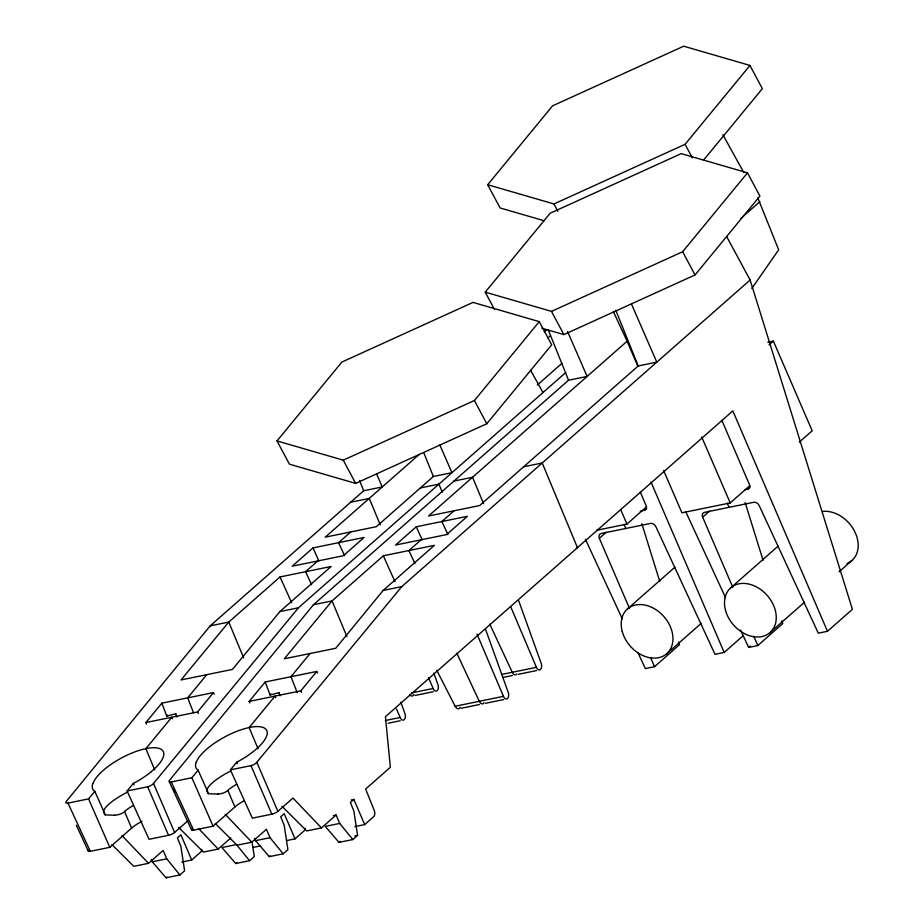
<?xml version="1.0" encoding="UTF-8"?>
<svg xmlns="http://www.w3.org/2000/svg" width="924" height="924" viewBox="0 0 924 924"><rect width="100%" height="100%" fill="white"/><g stroke="black" fill="none" stroke-linecap="round" stroke-linejoin="round"><path stroke-width="1.39" d="M751.789 288.496L778.678 249.803L757.807 197.852M214.125 694.19L213.467 692.584L161.873 703.141L166.759 716.088L176.218 713.674M270.951 693.924L270.074 694.987L279.51 692.526M376.715 474.208L382.27 486.948L363.686 490.76L210.187 625.86L66.378 801.281A4.782 1.675 -28.1 0 0 67.972 803.106L90.309 851.316L109.783 847.331L131.601 828.135A25.167 6.56 -23.4 0 1 142.019 821.263M187.791 820.859L174.601 832.466A4.759 1.236 -23.4 0 1 168.526 835.308L149.053 839.292L127.096 791.002L133.299 783.436A40.079 14.033 -28.1 0 0 151.409 771.575M146.535 724.104L145.865 722.556L197.574 711.965L213.467 692.584M279.857 611.596L232.467 669.403L181.023 679.937L228.771 622.06L280.03 576.934L331.127 566.481L279.857 611.596L298.44 607.796L565.65 372.603M567.59 331.589L587.133 376.414L568.549 380.214L313.49 604.712L169.669 780.133A4.782 1.675 -28.1 0 0 171.263 781.958L193.601 830.168L213.074 826.183L234.892 806.987A25.167 6.56 -23.4 0 1 243.751 800.969M354.897 826.599L364.68 824.601L353.869 799.41L350.369 802.482L353.857 810.983L357.576 835.4L352.864 839.546L339.72 823.423L336.117 815.026L321.483 827.916L292.966 798.059L277.893 811.33A4.759 1.236 -23.4 0 1 271.829 814.159L252.344 818.144L230.388 769.854L236.59 762.288A40.079 14.033 -28.1 0 0 254.701 750.427A40.055 14.033 -28.1 0 0 249.214 727.477L275.017 696.107L275.71 697.655M249.838 702.956L249.157 701.408L300.866 690.817L316.759 671.436L317.417 673.042M383.148 590.448L335.758 648.255L284.315 658.789L332.062 600.912L383.333 555.786L434.419 545.333L383.148 590.448L401.732 586.648L750.115 280.018L726.564 236.382M277.015 440.933L341.892 362.046L473.019 302.402L539.281 321.633L551.674 344.86L486.798 423.746L355.671 483.391L289.408 464.16L277.015 440.933L343.278 460.164L474.416 400.519L539.281 321.633M544.259 220.778L500.08 207.958L487.687 184.731L552.564 105.844L683.691 46.2L749.953 65.431L762.346 88.658L703.869 159.76M494.375 309.251L485.239 292.146L550.115 213.259L681.242 153.615L747.504 172.846L759.898 196.073L695.021 274.959L563.894 334.603L541.799 328.193M67.972 803.106L88.565 798.89L94.802 791.325A40.079 14.033 -28.1 0 1 92.816 783.575M206.745 674.67L187.664 697.863L193.486 712.658M487.687 184.731L553.95 203.961L685.088 144.317L749.953 65.431M171.263 781.958L191.869 777.742L198.094 770.177A40.079 14.033 -28.1 0 1 196.107 762.427M310.037 653.522L290.968 676.715L297.228 692.642M485.239 292.146L551.501 311.376L682.64 251.732L747.504 172.846M145.865 722.556L161.873 703.141M166.782 716.135L167.648 715.072M127.096 791.002L147.69 786.786A4.782 1.675 -28.1 0 0 153.534 783.436L298.44 607.796M249.157 701.408L265.176 681.993L316.759 671.436M230.388 769.854L250.982 765.638A4.782 1.675 -28.1 0 0 256.826 762.288L401.732 586.648M544.317 331.774L546.477 329.88M547.874 337.965L550.496 335.666M313.005 547.92L292.25 566.181L343.335 555.728L364.091 537.456L313.005 547.92L318.826 560.868M419.253 454.4L325.225 537.167L376.311 526.703L433.356 476.495L451.94 472.684L439.72 444.663M317.798 560.949L305.578 571.702L311.642 584.707M350.762 531.935L338.554 542.688L344.617 555.682M537.306 385.008L562.011 363.259M740.563 218.653L759.898 201.64M416.297 526.772L395.541 545.033L446.639 534.58L467.394 516.308L416.297 526.772L422.129 539.72M613.305 311.434L627.107 341.222L428.517 516.019L479.602 505.555L638.218 365.95L656.802 362.15L631.508 304.135M421.09 539.801L408.87 550.554L414.945 563.559M454.065 510.787L441.845 521.54L447.921 534.534M111.954 844.64L133.761 866.342L148.521 863.328L163.155 850.438L166.759 858.835L179.903 874.959L184.615 870.812L180.885 846.396L177.408 837.895L180.896 834.822L191.718 860.013L181.936 862.011M769.057 344.895L773.376 341.106L812.184 430.792L799.248 442.18M151.166 859.424L152.264 861.803L166.031 877.8L166.909 877.026M191.718 860.013L200.681 852.113A4.759 2.853 79.6 0 0 201.836 849.41M178.644 827.407L203.43 852.078L218.18 849.064L230.734 838.022M215.246 823.492L237.064 845.194L251.813 842.18L266.447 829.29L270.051 837.687L283.194 853.811L287.907 849.664L284.188 825.248L280.7 816.747L284.199 813.674L295.01 838.865L286.625 840.574M629.498 608.466L599.364 538.299L606.283 532.212M252.009 841.625L254.285 856.548L249.572 860.694L236.428 844.571L221.933 847.539L235.701 863.536L236.879 862.496M596.581 530.284L626.946 524.07L646.35 506.987M640.193 511.191L644.236 510.36L646.638 508.246M254.458 838.276L255.567 840.655L269.323 856.652L270.212 855.878M295.01 838.865L303.984 830.965A4.759 2.853 79.6 0 0 305.128 828.262M732.79 587.317L702.656 517.151L709.586 511.064M339.72 823.423L325.236 826.391L338.993 842.388L340.171 841.348M364.68 824.601L373.642 816.701A4.759 2.853 79.6 0 0 374.243 810.394L365.638 789.05L390.367 767.278L385.412 716.701L732.836 410.914L827.465 631.288L818.294 633.171L759.193 505.578A4.689 3.511 47.3 0 0 753.73 502.286L704.515 512.358A4.689 3.511 47.3 0 0 702.656 517.151M663.663 470.605L681.924 512.808L730.226 502.922L749.641 485.839M749.942 487.098L747.528 489.212L744.836 489.766M627.442 608.985L674.89 567.221M730.734 587.837L778.181 546.084M666.712 653.742L701.224 623.365M637.837 652.413L645.333 668.583L654.504 666.701L679.44 644.756L678.586 642.007M599.364 538.299A4.689 3.511 47.3 0 1 601.212 533.506L650.427 523.434A4.689 3.511 47.3 0 1 655.89 526.726L715.003 654.319L724.173 652.436L742.873 635.978M740.551 630.018L748.625 647.435L750.184 646.061M770.004 632.594L804.515 602.217M839.015 571.852L851.963 560.464M748.625 647.435L757.796 645.553L782.732 623.608L781.877 620.859M827.465 631.288L852.402 609.343L750.115 280.018M767.856 342.238L773.376 341.106M350.681 502.206L369.253 498.406L380.272 524.867M420.351 487.941L438.923 484.141L442.226 492.076M453.973 481.058L472.557 477.258L483.564 503.719M523.642 466.793L542.226 462.993L577.454 547.666L576.449 547.874M210.187 625.86L228.771 622.06L243.636 657.784M313.49 604.712L332.062 600.912L346.927 636.636M411.654 692.885L433.137 688.484A4.77 2.83 81.4 0 0 437.156 690.667A4.77 2.83 81.4 0 0 437.837 684.337L433.818 673.146M501.524 674.485L536.428 667.336A4.77 2.83 81.4 0 0 540.448 669.519A4.77 2.83 81.4 0 0 541.141 663.189L518.595 600.473M415.084 695.437L433.206 691.73M503.268 677.384L512.335 675.525M518.376 674.289L536.498 670.581M385.389 720.524L400.161 717.509A4.77 2.83 81.4 0 0 404.181 719.692A4.77 2.83 81.4 0 0 404.874 713.363L400.843 702.159M436.786 670.339L455.128 706.248L503.453 696.361A4.77 2.83 81.4 0 0 507.472 698.544A4.77 2.83 81.4 0 0 508.165 692.215L485.62 629.487M388.149 723.226L400.231 720.743M461.238 708.258L479.36 704.55M485.4 703.314L503.534 699.595M351.178 799.965L353.869 799.41M333.437 815.58L336.117 815.026M152.264 861.803L166.759 858.835M255.567 840.655L270.051 837.687M321.483 827.916L306.733 830.93L281.947 806.259M253.003 847.458L259.99 846.026M354.804 835.966L357.576 835.4M166.031 877.8L179.903 874.959M235.701 863.536L249.572 860.694M269.323 856.652L283.194 853.811M338.993 842.388L352.864 839.546M218.006 794.12L208.628 793.716A39.293 10.233 -23.4 0 1 207.346 792.676M114.703 815.268L105.324 814.864A39.293 10.233 -23.4 0 1 104.042 813.825M225.271 814.379L251.813 842.18M198.521 828.47L218.18 849.064M121.968 835.527L148.521 863.328M722.88 134.731L743.832 172.603M530.63 370.281L542.989 392.55M685.088 144.317L692.261 157.761M682.64 251.732L695.021 274.959M553.95 203.961L557.865 211.296M551.501 311.376L563.894 334.603M474.416 400.519L486.798 423.746M343.278 460.164L355.671 483.391M300.866 690.817L301.594 692.353M197.574 711.965L198.29 713.501M489.801 624.197L512.266 672.291A4.759 2.876 78.4 0 0 516.851 673.966M456.826 653.222L479.29 701.304A4.759 2.876 78.4 0 0 484.061 702.702M685.793 511.815L725.571 597.666M585.389 539.189L622.279 618.814M236.59 762.288L237.272 763.755M173.897 789.269L175.317 792.318M169.288 781.762L191.695 830.122M133.299 783.436L133.98 784.903M76.311 825.19L88.392 851.27M172.418 718.803L171.714 717.255L145.853 748.706L154.77 769.935M383.333 555.786L394.975 581.681M280.03 576.934L291.684 602.829M198.094 770.177L208.628 793.716M94.802 791.325L105.324 814.864M727.28 503.222L729.117 507.322M623.989 524.37L625.825 528.47M191.869 777.742L213.074 826.183M88.565 798.89L109.783 847.331M701.697 436.971L730.226 502.922M620.662 509.563L626.946 524.07M721.863 420.351L749.318 484.28A4.689 3.511 47.3 0 1 747.528 489.212M627.107 341.222L637.814 366.147M753.822 636.289L757.796 645.553M651.039 482.155L724.173 652.436M640.344 492.203L646.026 505.428A4.689 3.511 47.3 0 1 644.236 510.36M650.531 657.438L654.504 666.701M256.837 762.288L277.893 811.33M250.982 765.638L271.829 814.159M153.546 783.436L174.601 832.466M147.69 786.786L168.526 835.308M510.914 607.23L536.428 667.336M477.038 634.107L503.453 696.361M428.574 677.754L433.137 688.484M396.512 708.916L400.161 717.509M234.892 806.987L227.824 790.309A25.006 6.514 -23.4 0 1 236.613 784.326M131.601 828.135L124.521 811.445A25.006 6.514 -23.4 0 1 133.322 805.474M258.062 748.786L249.157 727.558A40.055 14.033 -28.1 0 0 196.258 762.369M278.99 693.162L280.099 695.795M175.699 714.31L176.796 716.943M615.777 310.233L638.218 365.95M548.244 329.799L568.549 380.214M424.058 453.418L433.356 476.495M359.563 480.503L363.686 490.76M265.176 681.993L270.062 694.94M745.137 502.552L763.074 560.325M641.834 523.7L659.782 581.473M822.591 511.434A29.776 22.395 48.6 0 1 855.127 532.397A29.776 22.395 48.6 0 1 846.927 563.513M460.233 707.23A4.77 2.934 75.4 0 1 455.128 706.248M227.928 790.586A45.449 27.385 79 0 1 217.983 793.947M206.803 791.291A39.293 10.233 -23.4 0 1 229.833 771.471M193.601 830.168A4.759 1.236 -23.4 0 1 191.88 829.221M151.305 771.575A40.055 14.033 -28.1 0 0 145.923 748.625A40.055 14.033 -28.1 0 0 92.966 783.517M413.894 694.501A4.759 2.876 78.4 0 1 409.551 694.513M124.636 811.734A45.449 27.385 79 0 1 114.68 815.095M103.511 812.439A39.293 10.233 -23.4 0 1 126.542 792.619M90.309 851.316A4.759 1.236 -23.4 0 1 88.577 850.369M622.291 631.681A29.776 22.395 48.6 0 0 665.892 654.411A29.776 22.395 48.6 0 0 653.06 607.992A29.776 22.395 48.6 0 0 622.291 631.681M725.571 610.533A29.776 22.395 48.6 0 0 769.184 633.275A29.776 22.395 48.6 0 0 756.352 586.844A29.776 22.395 48.6 0 0 725.571 610.533"/></g></svg>
